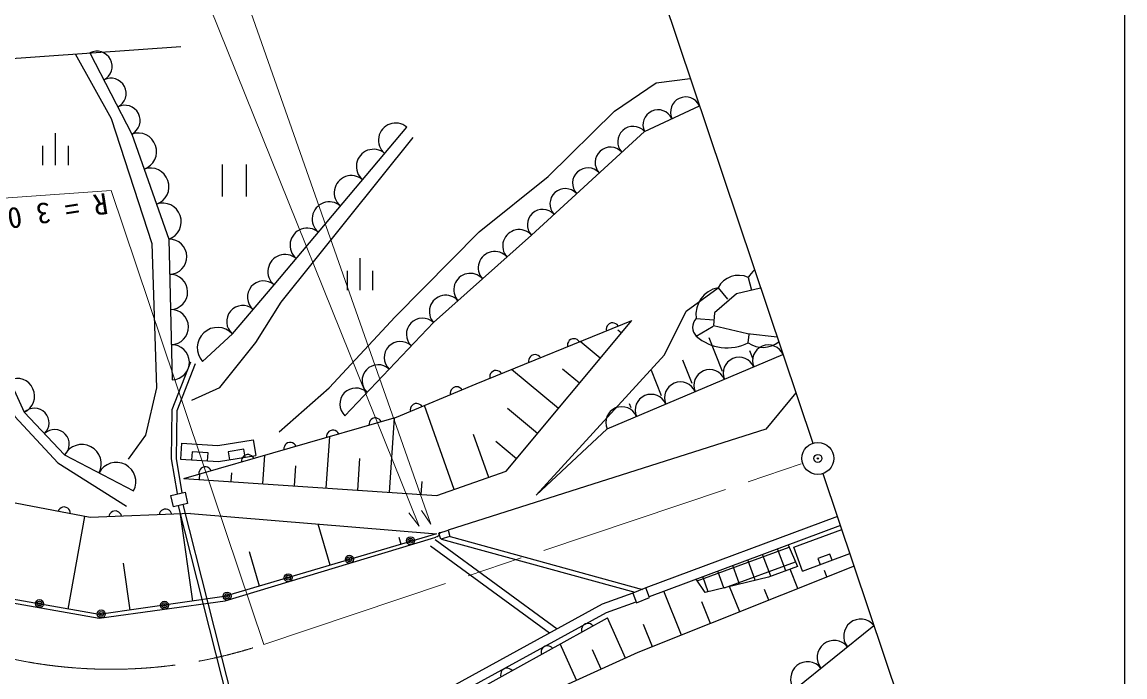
# Model space of a CAD drawing. Units: millimetres, scale not verified. Extents: x 40000 to 680000, y 20000 to 380000.
# Drawn here: x 509937 to 579000, y 276906 to 317930 of the extents above; entities that cross this region are included whole.
import ezdxf

# ---------------------------------------------------------------- set-up
doc = ezdxf.new("R2010")
doc.units = ezdxf.units.MM
doc.header["$LTSCALE"] = 1000
doc.header["$PDMODE"] = 32
doc.header["$PDSIZE"] = 500
doc.linetypes.add('CHAIN', pattern=[18.5, 12, -1.5, 3.5, -1.5])
for name, color, linetype, lineweight in [('M-BGD', 7, 'Continuous', 25), ('M-BMK', 2, 'CHAIN', 13), ('M-BMK-SRVR', 3, 'Continuous', 25), ('M-STR-HTXT', 7, 'Continuous', 13), ('M-TTL-BAND', 7, 'Continuous', 25)]:
    doc.layers.add(name, color=color, linetype=linetype, lineweight=lineweight)
doc.layers.add('M-OTRS', color=6, linetype='Continuous')
doc.styles.add('ＭＳ ゴシック', font='')
doc.styles.get('ＭＳ ゴシック').set_extended_font_data('MS Gothic')

msp = doc.modelspace()

# ---------------------------------------------------------------- hatches: boundary and pattern name
at = {"layer": 'M-BGD'}
h = msp.add_hatch(dxfattribs=at)
h.set_pattern_fill('USER', color=256, style=0, pattern_type=2)
h.set_pattern_definition([(20.08353, (-47302598, -37058541), (-343.38975, 939.193), []), (290.08353, (-47302598, -37058541), (939.193, 343.38975), [])])
h.paths.add_polyline_path([(557920, 285183), (552143, 283031), (552710, 282200), (556690, 283166), (558493, 283825)])

# ---------------------------------------------------------------- linework, layer by layer
for p, q in [((514183, 316001), (516816, 310915)), ((548908, 311081), (552353, 312688)), ((512015, 310972), (512015, 308972)), ((516816, 310915), (519127, 304326)), ((525715, 301474), (534023, 311352)), ((541830, 304589), (548908, 311081)), ((511215, 310172), (511215, 308972)), ((512815, 310172), (512815, 308972)), ((522465, 309006), (522465, 307006)), ((523985, 307006), (523985, 309006)), ((535701, 299102), (541830, 304589)), ((519127, 304326), (519339, 295516)), ((531087, 303141), (531087, 301141)), ((530287, 302341), (530287, 301141)), ((531887, 302341), (531887, 301141)), ((555415, 301931), (555616, 301140)), ((523105, 298391), (525715, 301474)), ((553522, 301284), (554122, 300574)), ((530151, 293271), (535701, 299102)), ((552146, 299361), (553246, 299276)), ((521242, 296674), (523105, 298391)), ((547459, 298457), (547250, 298631)), ((552159, 298247), (553219, 298882)), ((555414, 297841), (555478, 298354)), ((546147, 296881), (544892, 297926)), ((553807, 296046), (552970, 298146)), ((508223, 297523), (510079, 293493)), ((550175, 297085), (542132, 288301)), ((546570, 292451), (557587, 297098)), ((555718, 296807), (555509, 297331)), ((551896, 295284), (551313, 296750)), ((543523, 293730), (540594, 296169)), ((544835, 295305), (543789, 296176)), ((549986, 294523), (549359, 296096)), ((537000, 288649), (535147, 293913)), ((542211, 292154), (540328, 293722)), ((548075, 293762), (547971, 294024)), ((510079, 293493), (512604, 290812)), ((532946, 288471), (533264, 293142)), ((542132, 288301), (546570, 292451)), ((519929, 291557), (519865, 290559)), ((524413, 291769), (524572, 290782)), ((528982, 288741), (529203, 291975)), ((539162, 289410), (538214, 292104)), ((540899, 290578), (539610, 291651)), ((512604, 290812), (516926, 288571)), ((525019, 289011), (525141, 290807)), ((527001, 288876), (527086, 290133)), ((530964, 288606), (531099, 290582)), ((521055, 289281), (521080, 289640)), ((523037, 289146), (523074, 289685)), ((534928, 288336), (534983, 289151)), ((519706, 287629), (523450, 272901)), ((519997, 287703), (523732, 273008)), ((512832, 281152), (513870, 286966)), ((520635, 281655), (519853, 287082)), ((520494, 287143), (535887, 285868)), ((560993, 286956), (549001, 282482)), ((529240, 283902), (528478, 286482)), ((561184, 286387), (549210, 281919)), ((522650, 281670), (535568, 285570)), ((533671, 285213), (533544, 285643)), ((535568, 285570), (535855, 285656)), ((535810, 285519), (543455, 279929)), ((536199, 285541), (548319, 282210)), ((536738, 285704), (548781, 282394)), ((524809, 282592), (524174, 284741)), ((535515, 285115), (542971, 279663)), ((557920, 285183), (558493, 283825)), ((558815, 283531), (561773, 284633)), ((516717, 281090), (516294, 284024)), ((558520, 282442), (558034, 283658)), ((560342, 283169), (560180, 283574)), ((554876, 280986), (554243, 282572)), ((506963, 281968), (514766, 280585)), ((551233, 279531), (550134, 282282)), ((556698, 281714), (556434, 282377)), ((514766, 280585), (522650, 281670)), ((553055, 280258), (552514, 281613)), ((528879, 270804), (546603, 280617)), ((547733, 278092), (546593, 280611)), ((549411, 278803), (548860, 280183)), ((558298, 276126), (563284, 280131)), ((544664, 276704), (543637, 278975)), ((546198, 277398), (545657, 278596))]:
    msp.add_line(p, q, dxfattribs=at)
for points in [[(513273, 315936), (515507, 311886), (518062, 304062), (518349, 295010), (517661, 292057), (516573, 290554)], [(505578, 315388), (506253, 313906), (507024, 309619), (507054, 306100), (507015, 301874), (507614, 297167), (509490, 293228), (512177, 290310), (516468, 287595)], [(526033, 292265), (529159, 295025), (533309, 299470), (538568, 304787), (542885, 308247), (547036, 312349), (549642, 314114), (551778, 314403)], [(535887, 285868), (522594, 281937), (514758, 280808), (507053, 282184), (500052, 285820), (494495, 291344), (490876, 298283), (489448, 306062), (488674, 314183)], [(520564, 294253), (522313, 295029), (524579, 297860), (526160, 300377), (534426, 310689)], [(550175, 297085), (551520, 299830), (553522, 301284)], [(556188, 301267), (554677, 300908), (553304, 299721), (553227, 298921), (555375, 298415), (557215, 298206)], [(520064, 289348), (533375, 293174), (538382, 295264), (548115, 299244)], [(520064, 289348), (535919, 288268), (540243, 289790), (548115, 299244)], [(547269, 298898), (547203, 298975), (547128, 299031), (547024, 299075), (546931, 299089), (546830, 299082), (546712, 299034), (546635, 298968), (546579, 298893), (546536, 298789), (546521, 298696), (546528, 298595)], [(544835, 297903), (544769, 297980), (544695, 298036), (544590, 298080), (544498, 298094), (544397, 298087), (544279, 298039), (544202, 297973), (544146, 297898), (544102, 297794), (544088, 297701), (544095, 297600)], [(542402, 296908), (542336, 296985), (542261, 297041), (542157, 297085), (542065, 297099), (541964, 297092), (541845, 297044), (541769, 296978), (541713, 296903), (541669, 296799), (541655, 296706), (541661, 296605)], [(519664, 288389), (519305, 290567), (519347, 293656), (520510, 296643)], [(519960, 288438), (519606, 290589), (519647, 293598), (520790, 296534)], [(520494, 287143), (514196, 286904), (507731, 288136), (504048, 290010), (500752, 293126), (498635, 295928)], [(539969, 295913), (539903, 295990), (539828, 296046), (539724, 296090), (539631, 296104), (539530, 296097), (539412, 296049), (539335, 295983), (539279, 295908), (539236, 295804), (539221, 295711), (539228, 295610)], [(537499, 294896), (537433, 294972), (537358, 295027), (537253, 295070), (537161, 295084), (537060, 295076), (536942, 295027), (536865, 294960), (536810, 294885), (536767, 294781), (536754, 294688), (536761, 294587)], [(558390, 294708), (556506, 292419), (536612, 286094)], [(534996, 293851), (534930, 293927), (534855, 293982), (534750, 294025), (534658, 294039), (534557, 294031), (534439, 293982), (534362, 293915), (534307, 293840), (534264, 293736), (534250, 293643), (534258, 293542)], [(532429, 292902), (532372, 292985), (532303, 293049), (532204, 293104), (532114, 293128), (532013, 293132), (531890, 293096), (531807, 293039), (531743, 292971), (531688, 292872), (531664, 292782), (531660, 292681)], [(529767, 292137), (529709, 292220), (529641, 292284), (529542, 292338), (529452, 292362), (529351, 292367), (529228, 292331), (529144, 292274), (529081, 292206), (529026, 292107), (529002, 292017), (528998, 291916)], [(519929, 291557), (522200, 291411), (524413, 291769)], [(527104, 291371), (527047, 291455), (526979, 291518), (526880, 291573), (526790, 291597), (526689, 291602), (526566, 291566), (526482, 291509), (526419, 291441), (526364, 291342), (526340, 291252), (526336, 291150)], [(519865, 290559), (522249, 290406), (524572, 290782)], [(521556, 290451), (521588, 290950), (520590, 291014), (520558, 290515)], [(523904, 290674), (523824, 291167), (522837, 291008), (522917, 290514)], [(524442, 290606), (524385, 290690), (524317, 290753), (524218, 290808), (524128, 290832), (524026, 290836), (523903, 290801), (523820, 290744), (523756, 290676), (523702, 290577), (523678, 290486), (523673, 290385)], [(521780, 289841), (521723, 289925), (521654, 289988), (521555, 290043), (521465, 290067), (521364, 290071), (521241, 290036), (521158, 289979), (521094, 289910), (521039, 289811), (521015, 289721), (521011, 289620)], [(512973, 287137), (512959, 287237), (512927, 287325), (512864, 287419), (512794, 287481), (512706, 287530), (512580, 287554), (512480, 287541), (512392, 287508), (512299, 287445), (512236, 287375), (512187, 287287)], [(516170, 286979), (516135, 287074), (516084, 287152), (516001, 287229), (515919, 287274), (515822, 287302), (515694, 287297), (515599, 287261), (515521, 287210), (515444, 287127), (515399, 287046), (515371, 286949)], [(519319, 287099), (519284, 287193), (519233, 287271), (519150, 287348), (519068, 287393), (518971, 287422), (518843, 287417), (518748, 287381), (518670, 287330), (518593, 287247), (518548, 287165), (518520, 287068)], [(536070, 285982), (536082, 285944), (536080, 285881), (536066, 285824), (536032, 285762), (535993, 285719), (535932, 285680), (535855, 285656)], [(558815, 283531), (558257, 285030), (561263, 286150)], [(560669, 284222), (560529, 284596), (559779, 284317), (559919, 283942)], [(562037, 283846), (548500, 278439), (543897, 276357), (529130, 266121)], [(558493, 283825), (556690, 283166), (552710, 282200), (552143, 283031)], [(548174, 282153), (546264, 281469), (528679, 271829), (526747, 273141)], [(548377, 281588), (546511, 280920), (528645, 271126), (526665, 272471)], [(545687, 280110), (545613, 280178), (545532, 280225), (545423, 280256), (545330, 280259), (545230, 280241), (545118, 280179), (545050, 280104), (545003, 280024), (544972, 279915), (544969, 279822), (544987, 279722)], [(543155, 278708), (543081, 278776), (543000, 278823), (542891, 278854), (542798, 278857), (542698, 278839), (542586, 278777), (542518, 278702), (542471, 278622), (542440, 278513), (542437, 278420), (542455, 278320)], [(540623, 277306), (540549, 277374), (540468, 277421), (540359, 277452), (540266, 277456), (540166, 277437), (540054, 277375), (539986, 277301), (539939, 277220), (539908, 277111), (539905, 277018), (539923, 276918)]]:
    msp.add_lwpolyline(points, dxfattribs=at)
for points in [[(519414, 287566), (519251, 288275), (520143, 288480), (520306, 287770)], [(536731, 285702), (536165, 285530), (536046, 285923), (536612, 286094)], [(549001, 282482), (548174, 282153), (548411, 281559), (549237, 281888)]]:
    msp.add_lwpolyline(points, close=True, dxfattribs=at)
for centre, radius in [((534263, 285437), 250), ((534263, 285437), 150), ((534263, 285437), 50), ((530433, 284281), 250), ((530433, 284281), 150), ((530433, 284281), 50), ((526604, 283125), 250), ((526604, 283125), 150), ((526604, 283125), 50), ((522774, 281969), 250), ((522774, 281969), 150), ((522774, 281969), 50), ((511032, 281501), 250), ((511032, 281501), 150), ((511032, 281501), 50), ((514894, 280855), 250), ((518857, 281401), 250), ((518857, 281401), 150), ((518857, 281401), 50), ((514894, 280855), 150), ((514894, 280855), 50)]:
    msp.add_circle(centre, radius, dxfattribs=at)
for centre, radius, start, end in [((514622, 315153), 954, 297.37055, 117.37055), ((515499, 313458), 954, 297.37055, 117.37055), ((551492, 312286), 950, 25.00604, 205.00604), ((516377, 311763), 954, 297.37055, 117.37055), ((549769, 311483), 950, 25.00604, 205.00604), ((533331, 310529), 1076, 49.93629, 229.93629), ((517201, 309817), 1164, 289.326, 109.326), ((548200, 310432), 960, 42.52777, 222.52777), ((546784, 309133), 960, 42.52777, 222.52777), ((531946, 308883), 1076, 49.93629, 229.93629), ((517971, 307620), 1164, 289.326, 109.326), ((545369, 307835), 960, 42.52777, 222.52777), ((530561, 307236), 1076, 49.93629, 229.93629), ((543953, 306537), 960, 42.52777, 222.52777), ((529177, 305590), 1076, 49.93629, 229.93629), ((518742, 305424), 1164, 289.326, 109.326), ((542538, 305238), 960, 42.52777, 222.52777), ((527792, 303944), 1076, 49.93629, 229.93629), ((541064, 303903), 1028, 41.83869, 221.83869), ((519153, 303224), 1102, 271.38068, 91.38068), ((526407, 302297), 1076, 49.93629, 229.93629), ((539532, 302531), 1028, 41.83869, 221.83869), ((519206, 301022), 1102, 271.38068, 91.38068), ((538000, 301160), 1028, 41.83869, 221.83869), ((554809, 300614), 1450, 65.28357, 152.4892), ((556701, 301261), 1450, 128.08594, 152.4892), ((525062, 300703), 1010, 49.74087, 229.74087), ((553844, 299600), 1714, 100.81067, 188.01624), ((536468, 299788), 1028, 41.83869, 221.83869), ((519259, 298820), 1102, 271.38068, 91.38068), ((523757, 299162), 1010, 49.74087, 229.74087), ((535008, 298373), 1006, 46.41607, 226.41607), ((552737, 298811), 808, 137.04883, 224.25446), ((522173, 297533), 1267, 42.68524, 222.68524), ((519313, 296617), 1102, 271.38068, 91.38068), ((533620, 296915), 1006, 46.41607, 226.41607), ((554089, 300465), 2940, 228.98364, 296.79736), ((556331, 299132), 1583, 234.62091, 308.64941), ((556669, 296711), 996, 22.86995, 202.86995), ((532233, 295457), 1006, 46.41607, 226.41607), ((554833, 295936), 996, 22.86995, 202.86995), ((509615, 294501), 1109, 294.72171, 114.72171), ((552997, 295162), 996, 22.86995, 202.86995), ((530845, 294000), 1006, 46.41607, 226.41607), ((551160, 294387), 996, 22.86995, 202.86995), ((549324, 293613), 996, 22.86995, 202.86995), ((510710, 292823), 921, 313.27649, 133.27649), ((547488, 292838), 996, 22.86995, 202.86995), ((511972, 291482), 921, 313.27649, 133.27649), ((513684, 290251), 1217, 332.59245, 152.59245), ((515845, 289131), 1217, 332.59245, 152.59245), ((562453, 279463), 1066, 38.77204, 218.77204), ((560791, 278129), 1066, 38.77204, 218.77204), ((559129, 276794), 1066, 38.77204, 218.77204)]:
    msp.add_arc(centre, radius, start, end, dxfattribs=at)
at = {"layer": 'M-BMK'}
msp.add_line((525067, 278947), (558822, 290280), dxfattribs=at)
msp.add_arc((515519, 307387), 30000, 184.07709, 288.55902, dxfattribs=at)
at = {"layer": 'M-BMK-SRVR'}
for p, q in [((543856, 337998), (559451, 291546)), ((485974, 313990), (519888, 316408)), ((560088, 289650), (575684, 243199))]:
    msp.add_line(p, q, dxfattribs=at)
for radius in [1000, 40]:
    msp.add_circle((559770, 290598), radius, dxfattribs=at)
at = {"layer": 'M-OTRS'}
msp.add_point((559770, 290598), dxfattribs=at)
at = {"layer": 'M-STR-HTXT'}
for p, q in [((535543, 286480), (534948, 287331)), ((534794, 286355), (534161, 287179))]:
    msp.add_line(p, q, dxfattribs=at)
for points in [[(535543, 286480), (520934, 328061), (490080, 328061)], [(534794, 286355), (521184, 320195), (486163, 320195)], [(485594, 305254), (515519, 307387), (525067, 278947)]]:
    msp.add_lwpolyline(points, dxfattribs=at)
at = {"layer": 'M-TTL-BAND'}
msp.add_line((579000, 20000), (579000, 370000), dxfattribs=at)

# ---------------------------------------------------------------- texts
at = {"layer": 'M-STR-HTXT', "insert": (515193, 307254), "char_height": 1320, "attachment_point": 7, "rotation": 189, "style": 'ＭＳ ゴシック'}
msp.add_mtext('\\T2.02;R=30', dxfattribs=at)

doc.saveas('drawing.dxf')
